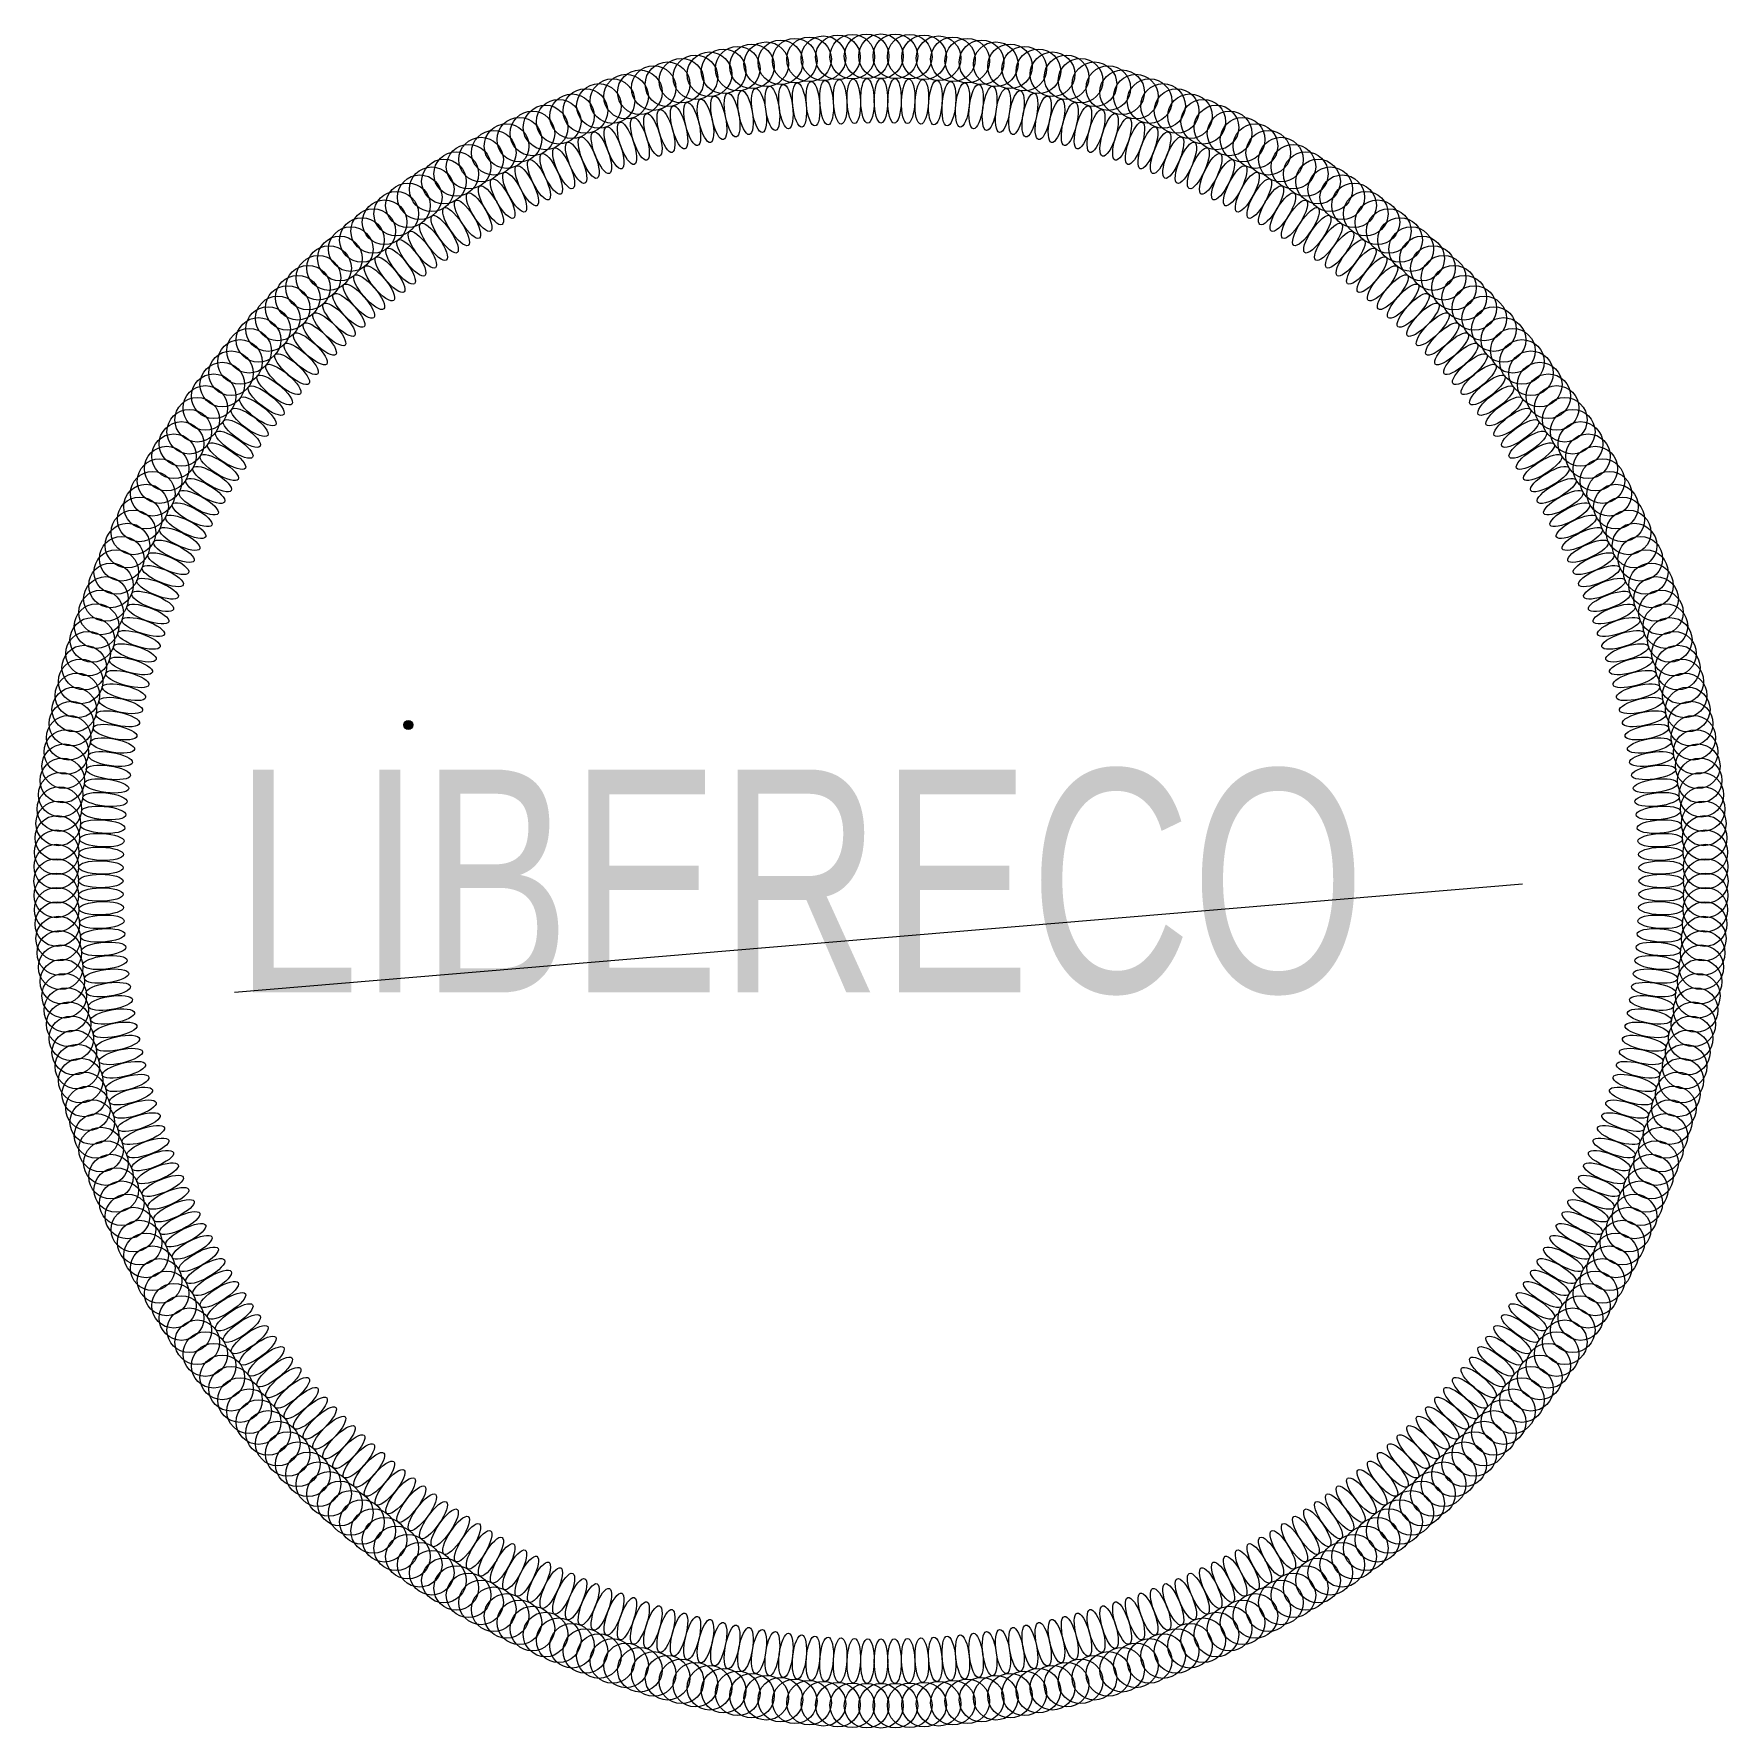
# Model space of a CAD drawing. Extents: x -90 to 670, y -330 to 430.
import ezdxf

# ---------------------------------------------------------------- set-up
doc = ezdxf.new("R2010")
doc.units = 0
doc.header["$MEASUREMENT"] = 0
doc.layers.get('0').update_dxf_attribs({"linetype": 'CONTINUOUS', "lineweight": 0})
doc.styles.get("Standard").update_dxf_attribs({"font": 'txt', "width": 0.75})

msp = doc.modelspace()

# ---------------------------------------------------------------- linework, layer by layer
for p, q in [((79, 121.73), (76, 120)), ((80, 120), (77, 121.73)), ((77, 121.73), (77, 118.27)), ((78, 120), (77, 121.73)), ((78, 120), (77.32, 121.88)), ((78, 120), (77.65, 121.97)), ((78, 120), (78, 122)), ((78, 120), (78.35, 121.97)), ((78, 120), (78.68, 121.88)), ((78, 120), (79, 121.73)), ((79, 118.27), (79, 121.73)), ((76, 120), (79, 118.27)), ((78, 120), (76, 120)), ((78, 120), (76.03, 120.35)), ((78, 120), (76.03, 119.65)), ((78, 120), (76.12, 120.68)), ((78, 120), (76.12, 119.32)), ((78, 120), (76.27, 121)), ((78, 120), (76.27, 119)), ((78, 120), (76.47, 121.29)), ((78, 120), (76.47, 118.71)), ((78, 120), (76.71, 121.53)), ((78, 120), (76.71, 118.47)), ((77, 118.27), (80, 120)), ((78, 120), (77, 118.27)), ((78, 120), (77.32, 118.12)), ((78, 120), (77.65, 118.03)), ((78, 120), (79.29, 121.53)), ((78, 120), (79.53, 121.29)), ((78, 120), (79.73, 121)), ((78, 120), (79.88, 120.68)), ((78, 120), (79.97, 120.35)), ((78, 120), (80, 120)), ((78, 120), (78, 118)), ((78, 120), (78.35, 118.03)), ((78, 120), (78.68, 118.12)), ((78, 120), (79, 118.27)), ((78, 120), (79.29, 118.47)), ((78, 120), (79.53, 118.71)), ((78, 120), (79.73, 119)), ((78, 120), (79.88, 119.32)), ((78, 120), (79.97, 119.65)), ((577.78, 48.6), (0, 0))]:
    msp.add_line(p, q)
for centre, radius in [((238.51, 416.4), 10), ((244.91, 417.24), 10), ((251.32, 417.97), 10), ((257.75, 418.59), 10), ((264.19, 419.1), 10), ((270.64, 419.49), 10), ((277.09, 419.77), 10), ((283.54, 419.94), 10), ((290, 420), 10), ((296.46, 419.94), 10), ((302.91, 419.77), 10), ((309.36, 419.49), 10), ((315.81, 419.1), 10), ((322.25, 418.59), 10), ((328.68, 417.97), 10), ((335.09, 417.24), 10), ((341.49, 416.4), 10), ((200.49, 409.01), 10), ((206.77, 410.52), 10), ((213.07, 411.91), 10), ((219.4, 413.2), 10), ((225.75, 414.38), 10), ((232.12, 415.44), 10), ((347.88, 415.44), 10), ((354.25, 414.38), 10), ((360.6, 413.2), 10), ((366.93, 411.91), 10), ((373.23, 410.52), 10), ((379.51, 409.01), 10), ((175.66, 401.89), 10), ((181.82, 403.83), 10), ((188.01, 405.67), 10), ((194.24, 407.39), 10), ((385.76, 407.39), 10), ((391.99, 405.67), 10), ((398.18, 403.83), 10), ((404.34, 401.89), 10), ((151.4, 393.06), 10), ((157.4, 395.42), 10), ((163.45, 397.69), 10), ((169.54, 399.84), 10), ((410.46, 399.84), 10), ((416.55, 397.69), 10), ((422.6, 395.42), 10), ((428.6, 393.06), 10), ((133.63, 385.33), 10), ((139.51, 388.01), 10), ((145.43, 390.59), 10), ((434.57, 390.59), 10), ((440.49, 388.01), 10), ((446.37, 385.33), 10), ((122.02, 379.67), 10), ((127.8, 382.55), 10), ((452.2, 382.55), 10), ((457.98, 379.67), 10), ((105, 370.43), 10), ((110.62, 373.61), 10), ((116.3, 376.69), 10), ((463.7, 376.69), 10), ((469.38, 373.61), 10), ((475, 370.43), 10), ((93.93, 363.78), 10), ((99.44, 367.15), 10), ((480.56, 367.15), 10), ((486.07, 363.78), 10), ((83.1, 356.74), 10), ((88.48, 360.31), 10), ((491.52, 360.31), 10), ((496.9, 356.74), 10), ((72.52, 349.34), 10), ((77.78, 353.09), 10), ((502.22, 353.09), 10), ((507.48, 349.34), 10), ((62.21, 341.56), 10), ((67.33, 345.5), 10), ((512.67, 345.5), 10), ((517.79, 341.56), 10), ((52.17, 333.44), 10), ((57.15, 337.54), 10), ((522.85, 337.54), 10), ((527.83, 333.44), 10), ((42.42, 324.96), 10), ((47.26, 329.24), 10), ((532.74, 329.24), 10), ((537.58, 324.96), 10), ((37.66, 320.6), 10), ((542.34, 320.6), 10), ((28.37, 311.63), 10), ((32.98, 316.16), 10), ((547.02, 316.16), 10), ((551.63, 311.63), 10), ((19.4, 302.34), 10), ((23.84, 307.02), 10), ((556.16, 307.02), 10), ((560.6, 302.34), 10), ((15.04, 297.58), 10), ((564.96, 297.58), 10), ((6.56, 287.83), 10), ((10.76, 292.74), 10), ((569.24, 292.74), 10), ((573.44, 287.83), 10), ((2.46, 282.85), 10), ((577.54, 282.85), 10), ((-5.5, 272.67), 10), ((-1.56, 277.79), 10), ((581.56, 277.79), 10), ((585.5, 272.67), 10), ((-9.34, 267.48), 10), ((589.34, 267.48), 10), ((-16.74, 256.9), 10), ((-13.09, 262.22), 10), ((593.09, 262.22), 10), ((596.74, 256.9), 10), ((-20.31, 251.52), 10), ((600.31, 251.52), 10), ((-23.78, 246.07), 10), ((603.78, 246.07), 10), ((-30.43, 235), 10), ((-27.15, 240.56), 10), ((607.15, 240.56), 10), ((610.43, 235), 10), ((-33.61, 229.38), 10), ((613.61, 229.38), 10), ((-36.69, 223.7), 10), ((616.69, 223.7), 10), ((-42.55, 212.2), 10), ((-39.67, 217.98), 10), ((619.67, 217.98), 10), ((622.55, 212.2), 10), ((-45.33, 206.37), 10), ((625.33, 206.37), 10), ((-48.01, 200.49), 10), ((628.01, 200.49), 10), ((-53.06, 188.6), 10), ((-50.59, 194.57), 10), ((630.59, 194.57), 10), ((633.06, 188.6), 10), ((-55.42, 182.6), 10), ((635.42, 182.6), 10), ((-57.69, 176.55), 10), ((637.69, 176.55), 10), ((-59.84, 170.46), 10), ((639.84, 170.46), 10), ((-63.83, 158.18), 10), ((-61.89, 164.34), 10), ((641.89, 164.34), 10), ((643.83, 158.18), 10), ((-65.67, 151.99), 10), ((645.67, 151.99), 10), ((-67.39, 145.76), 10), ((647.39, 145.76), 10), ((-69.01, 139.51), 10), ((649.01, 139.51), 10), ((-71.91, 126.93), 10), ((-70.52, 133.23), 10), ((650.52, 133.23), 10), ((651.91, 126.93), 10), ((-73.2, 120.6), 10), ((653.2, 120.6), 10), ((-74.38, 114.25), 10), ((78, 120), 2), ((654.38, 114.25), 10), ((-75.44, 107.88), 10), ((655.44, 107.88), 10), ((-76.4, 101.49), 10), ((656.4, 101.49), 10), ((-77.24, 95.09), 10), ((657.24, 95.09), 10), ((-78.59, 82.25), 10), ((-77.97, 88.68), 10), ((657.97, 88.68), 10), ((658.59, 82.25), 10), ((-79.1, 75.81), 10), ((659.1, 75.81), 10), ((-79.49, 69.36), 10), ((659.49, 69.36), 10), ((-79.77, 62.91), 10), ((659.77, 62.91), 10), ((-79.94, 56.46), 10), ((659.94, 56.46), 10), ((-80, 50), 10), ((-79.94, 43.54), 10), ((659.94, 43.54), 10), ((660, 50), 10), ((-79.77, 37.09), 10), ((659.77, 37.09), 10), ((-79.49, 30.64), 10), ((659.49, 30.64), 10), ((-79.1, 24.19), 10), ((659.1, 24.19), 10), ((-78.59, 17.75), 10), ((658.59, 17.75), 10), ((-77.97, 11.32), 10), ((657.97, 11.32), 10), ((-77.24, 4.91), 10), ((-76.4, -1.49), 10), ((656.4, -1.49), 10), ((657.24, 4.91), 10), ((-75.44, -7.88), 10), ((655.44, -7.88), 10), ((-74.38, -14.25), 10), ((654.38, -14.25), 10), ((-73.2, -20.6), 10), ((653.2, -20.6), 10), ((-71.91, -26.93), 10), ((651.91, -26.93), 10), ((-70.52, -33.23), 10), ((-69.01, -39.51), 10), ((649.01, -39.51), 10), ((650.52, -33.23), 10), ((-67.39, -45.76), 10), ((647.39, -45.76), 10), ((-65.67, -51.99), 10), ((645.67, -51.99), 10), ((-63.83, -58.18), 10), ((643.83, -58.18), 10), ((-61.89, -64.34), 10), ((-59.84, -70.46), 10), ((639.84, -70.46), 10), ((641.89, -64.34), 10), ((-57.69, -76.55), 10), ((637.69, -76.55), 10), ((-55.42, -82.6), 10), ((635.42, -82.6), 10), ((-53.06, -88.6), 10), ((633.06, -88.6), 10), ((-50.59, -94.57), 10), ((-48.01, -100.49), 10), ((628.01, -100.49), 10), ((630.59, -94.57), 10), ((-45.33, -106.37), 10), ((625.33, -106.37), 10), ((-42.55, -112.2), 10), ((622.55, -112.2), 10), ((-39.67, -117.98), 10), ((-36.69, -123.7), 10), ((616.69, -123.7), 10), ((619.67, -117.98), 10), ((-33.61, -129.38), 10), ((613.61, -129.38), 10), ((-30.43, -135), 10), ((610.43, -135), 10), ((-27.15, -140.56), 10), ((-23.78, -146.07), 10), ((603.78, -146.07), 10), ((607.15, -140.56), 10), ((-20.31, -151.52), 10), ((600.31, -151.52), 10), ((-16.74, -156.9), 10), ((596.74, -156.9), 10), ((-13.09, -162.22), 10), ((-9.34, -167.48), 10), ((589.34, -167.48), 10), ((593.09, -162.22), 10), ((-5.5, -172.67), 10), ((585.5, -172.67), 10), ((-1.56, -177.79), 10), ((2.46, -182.85), 10), ((577.54, -182.85), 10), ((581.56, -177.79), 10), ((6.56, -187.83), 10), ((573.44, -187.83), 10), ((10.76, -192.74), 10), ((15.04, -197.58), 10), ((564.96, -197.58), 10), ((569.24, -192.74), 10), ((19.4, -202.34), 10), ((23.84, -207.02), 10), ((556.16, -207.02), 10), ((560.6, -202.34), 10), ((28.37, -211.63), 10), ((551.63, -211.63), 10), ((32.98, -216.16), 10), ((37.66, -220.6), 10), ((542.34, -220.6), 10), ((547.02, -216.16), 10), ((42.42, -224.96), 10), ((47.26, -229.24), 10), ((532.74, -229.24), 10), ((537.58, -224.96), 10), ((52.17, -233.44), 10), ((57.15, -237.54), 10), ((522.85, -237.54), 10), ((527.83, -233.44), 10), ((62.21, -241.56), 10), ((67.33, -245.5), 10), ((512.67, -245.5), 10), ((517.79, -241.56), 10), ((72.52, -249.34), 10), ((77.78, -253.09), 10), ((502.22, -253.09), 10), ((507.48, -249.34), 10), ((83.1, -256.74), 10), ((88.48, -260.31), 10), ((491.52, -260.31), 10), ((496.9, -256.74), 10), ((93.93, -263.78), 10), ((99.44, -267.15), 10), ((480.56, -267.15), 10), ((486.07, -263.78), 10), ((105, -270.43), 10), ((110.62, -273.61), 10), ((469.38, -273.61), 10), ((475, -270.43), 10), ((116.3, -276.69), 10), ((122.02, -279.67), 10), ((127.8, -282.55), 10), ((452.2, -282.55), 10), ((457.98, -279.67), 10), ((463.7, -276.69), 10), ((133.63, -285.33), 10), ((139.51, -288.01), 10), ((145.43, -290.59), 10), ((434.57, -290.59), 10), ((440.49, -288.01), 10), ((446.37, -285.33), 10), ((151.4, -293.06), 10), ((157.4, -295.42), 10), ((163.45, -297.69), 10), ((416.55, -297.69), 10), ((422.6, -295.42), 10), ((428.6, -293.06), 10), ((169.54, -299.84), 10), ((175.66, -301.89), 10), ((181.82, -303.83), 10), ((188.01, -305.67), 10), ((391.99, -305.67), 10), ((398.18, -303.83), 10), ((404.34, -301.89), 10), ((410.46, -299.84), 10), ((194.24, -307.39), 10), ((200.49, -309.01), 10), ((206.77, -310.52), 10), ((213.07, -311.91), 10), ((219.4, -313.2), 10), ((360.6, -313.2), 10), ((366.93, -311.91), 10), ((373.23, -310.52), 10), ((379.51, -309.01), 10), ((385.76, -307.39), 10), ((225.75, -314.38), 10), ((232.12, -315.44), 10), ((238.51, -316.4), 10), ((244.91, -317.24), 10), ((251.32, -317.97), 10), ((257.75, -318.59), 10), ((264.19, -319.1), 10), ((270.64, -319.49), 10), ((277.09, -319.77), 10), ((283.54, -319.94), 10), ((290, -320), 10), ((296.46, -319.94), 10), ((302.91, -319.77), 10), ((309.36, -319.49), 10), ((315.81, -319.1), 10), ((322.25, -318.59), 10), ((328.68, -317.97), 10), ((335.09, -317.24), 10), ((341.49, -316.4), 10), ((347.88, -315.44), 10), ((354.25, -314.38), 10)]:
    msp.add_circle(centre, radius)
for centre, major_axis in [((223.22, 393.57), (-1.91, 9.82)), ((229.22, 394.68), (-1.74, 9.85)), ((235.25, 395.69), (-1.56, 9.88)), ((241.29, 396.59), (-1.39, 9.9)), ((247.35, 397.39), (-1.22, 9.93)), ((253.42, 398.08), (-1.05, 9.95)), ((259.5, 398.67), (-0.87, 9.96)), ((265.59, 399.15), (-0.7, 9.98)), ((271.68, 399.52), (-0.52, 9.99)), ((277.79, 399.79), (-0.35, 9.99)), ((283.89, 399.95), (-0.17, 10)), ((290, 400), (0, 10)), ((296.11, 399.95), (0.17, 10)), ((302.21, 399.79), (0.35, 9.99)), ((308.32, 399.52), (0.52, 9.99)), ((314.41, 399.15), (0.7, 9.98)), ((320.5, 398.67), (0.87, 9.96)), ((326.58, 398.08), (1.05, 9.95)), ((332.65, 397.39), (1.22, 9.93)), ((338.71, 396.59), (1.39, 9.9)), ((344.75, 395.69), (1.56, 9.88)), ((350.78, 394.68), (1.74, 9.85)), ((356.78, 393.57), (1.91, 9.82)), ((193.53, 386.44), (-2.76, 9.61)), ((199.41, 388.07), (-2.59, 9.66)), ((205.33, 389.6), (-2.42, 9.7)), ((211.27, 391.03), (-2.25, 9.74)), ((217.23, 392.35), (-2.08, 9.78)), ((362.77, 392.35), (2.08, 9.78)), ((368.73, 391.03), (2.25, 9.74)), ((374.67, 389.6), (2.42, 9.7)), ((380.59, 388.07), (2.59, 9.66)), ((386.47, 386.44), (2.76, 9.61)), ((170.29, 378.89), (-3.42, 9.4)), ((176.05, 380.93), (-3.26, 9.46)), ((181.84, 382.87), (-3.09, 9.51)), ((187.67, 384.71), (-2.92, 9.56)), ((392.33, 384.71), (2.92, 9.56)), ((398.16, 382.87), (3.09, 9.51)), ((403.95, 380.93), (3.26, 9.46)), ((409.71, 378.89), (3.42, 9.4)), ((153.24, 372.18), (-3.91, 9.21)), ((158.89, 374.51), (-3.75, 9.27)), ((164.57, 376.75), (-3.58, 9.34)), ((415.43, 376.75), (3.58, 9.34)), ((421.11, 374.51), (3.75, 9.27)), ((426.76, 372.18), (3.91, 9.21)), ((136.57, 364.58), (-4.38, 8.99)), ((142.08, 367.21), (-4.23, 9.06)), ((147.64, 369.74), (-4.07, 9.14)), ((432.36, 369.74), (4.07, 9.14)), ((437.92, 367.21), (4.23, 9.06)), ((443.43, 364.58), (4.38, 8.99)), ((120.32, 356.12), (-4.85, 8.75)), ((125.68, 359.03), (-4.69, 8.83)), ((131.1, 361.85), (-4.54, 8.91)), ((448.9, 361.85), (4.54, 8.91)), ((454.32, 359.03), (4.69, 8.83)), ((459.68, 356.12), (4.85, 8.75)), ((109.74, 350.01), (-5.15, 8.57)), ((115, 353.11), (-5, 8.66)), ((465, 353.11), (5, 8.66)), ((470.26, 350.01), (5.15, 8.57)), ((99.38, 343.53), (-5.45, 8.39)), ((104.53, 346.82), (-5.3, 8.48)), ((475.47, 346.82), (5.3, 8.48)), ((480.62, 343.53), (5.45, 8.39)), ((84.28, 333.16), (-5.88, 8.09)), ((89.25, 336.7), (-5.74, 8.19)), ((94.28, 340.16), (-5.59, 8.29)), ((485.72, 340.16), (5.59, 8.29)), ((490.75, 336.7), (5.74, 8.19)), ((495.72, 333.16), (5.88, 8.09)), ((74.52, 325.8), (-6.16, 7.88)), ((79.36, 329.52), (-6.02, 7.99)), ((500.64, 329.52), (6.02, 7.99)), ((505.48, 325.8), (6.16, 7.88)), ((65.02, 318.12), (-6.43, 7.66)), ((69.74, 322), (-6.29, 7.77)), ((510.26, 322), (6.29, 7.77)), ((514.98, 318.12), (6.43, 7.66)), ((60.38, 314.15), (-6.56, 7.55)), ((519.62, 314.15), (6.56, 7.55)), ((51.3, 305.97), (-6.82, 7.31)), ((55.8, 310.1), (-6.69, 7.43)), ((524.2, 310.1), (6.69, 7.43)), ((528.7, 305.97), (6.82, 7.31)), ((42.51, 297.49), (-7.07, 7.07)), ((46.87, 301.77), (-6.95, 7.19)), ((533.13, 301.77), (6.95, 7.19)), ((537.49, 297.49), (7.07, 7.07)), ((34.03, 288.7), (-7.31, 6.82)), ((38.23, 293.13), (-7.19, 6.95)), ((541.77, 293.13), (7.19, 6.95)), ((545.97, 288.7), (7.31, 6.82)), ((29.9, 284.2), (-7.43, 6.69)), ((550.1, 284.2), (7.43, 6.69)), ((21.88, 274.98), (-7.66, 6.43)), ((25.85, 279.62), (-7.55, 6.56)), ((554.15, 279.62), (7.55, 6.56)), ((558.12, 274.98), (7.66, 6.43)), ((18, 270.26), (-7.77, 6.29)), ((562, 270.26), (7.77, 6.29)), ((10.48, 260.64), (-7.99, 6.02)), ((14.2, 265.48), (-7.88, 6.16)), ((565.8, 265.48), (7.88, 6.16)), ((569.52, 260.64), (7.99, 6.02)), ((6.84, 255.72), (-8.09, 5.88)), ((573.16, 255.72), (8.09, 5.88)), ((-0.16, 245.72), (-8.29, 5.59)), ((3.3, 250.75), (-8.19, 5.74)), ((576.7, 250.75), (8.19, 5.74)), ((580.16, 245.72), (8.29, 5.59)), ((-3.53, 240.62), (-8.39, 5.45)), ((583.53, 240.62), (8.39, 5.45)), ((-10.01, 230.26), (-8.57, 5.15)), ((-6.82, 235.47), (-8.48, 5.3)), ((586.82, 235.47), (8.48, 5.3)), ((590.01, 230.26), (8.57, 5.15)), ((-13.11, 225), (-8.66, 5)), ((593.11, 225), (8.66, 5)), ((-19.03, 214.32), (-8.83, 4.69)), ((-16.12, 219.68), (-8.75, 4.85)), ((596.12, 219.68), (8.75, 4.85)), ((599.03, 214.32), (8.83, 4.69)), ((-21.85, 208.9), (-8.91, 4.54)), ((601.85, 208.9), (8.91, 4.54)), ((-24.58, 203.43), (-8.99, 4.38)), ((604.58, 203.43), (8.99, 4.38)), ((-29.74, 192.36), (-9.14, 4.07)), ((-27.21, 197.92), (-9.06, 4.23)), ((607.21, 197.92), (9.06, 4.23)), ((609.74, 192.36), (9.14, 4.07)), ((-32.18, 186.76), (-9.21, 3.91)), ((612.18, 186.76), (9.21, 3.91)), ((-34.51, 181.11), (-9.27, 3.75)), ((614.51, 181.11), (9.27, 3.75)), ((-36.75, 175.43), (-9.34, 3.58)), ((616.75, 175.43), (9.34, 3.58)), ((-40.93, 163.95), (-9.46, 3.26)), ((-38.89, 169.71), (-9.4, 3.42)), ((618.89, 169.71), (9.4, 3.42)), ((620.93, 163.95), (9.46, 3.26)), ((-42.87, 158.16), (-9.51, 3.09)), ((622.87, 158.16), (9.51, 3.09)), ((-44.71, 152.33), (-9.56, 2.92)), ((624.71, 152.33), (9.56, 2.92)), ((-48.07, 140.59), (-9.66, 2.59)), ((-46.44, 146.47), (-9.61, 2.76)), ((626.44, 146.47), (9.61, 2.76)), ((628.07, 140.59), (9.66, 2.59)), ((-49.6, 134.67), (-9.7, 2.42)), ((629.6, 134.67), (9.7, 2.42)), ((-51.03, 128.73), (-9.74, 2.25)), ((631.03, 128.73), (9.74, 2.25)), ((-52.35, 122.77), (-9.78, 2.08)), ((632.35, 122.77), (9.78, 2.08)), ((-54.68, 110.78), (-9.85, 1.74)), ((-53.57, 116.78), (-9.82, 1.91)), ((633.57, 116.78), (9.82, 1.91)), ((634.68, 110.78), (9.85, 1.74)), ((-55.69, 104.75), (-9.88, 1.56)), ((635.69, 104.75), (9.88, 1.56)), ((-56.59, 98.71), (-9.9, 1.39)), ((636.59, 98.71), (9.9, 1.39)), ((-57.39, 92.65), (-9.93, 1.22)), ((637.39, 92.65), (9.93, 1.22)), ((-58.67, 80.5), (-9.96, 0.87)), ((-58.08, 86.58), (-9.95, 1.05)), ((638.08, 86.58), (9.95, 1.05)), ((638.67, 80.5), (9.96, 0.87)), ((-59.15, 74.41), (-9.98, 0.7)), ((639.15, 74.41), (9.98, 0.7)), ((-59.52, 68.32), (-9.99, 0.52)), ((639.52, 68.32), (9.99, 0.52)), ((-59.79, 62.21), (-9.99, 0.35)), ((639.79, 62.21), (9.99, 0.35)), ((-59.95, 56.11), (-10, 0.17)), ((639.95, 56.11), (10, 0.17)), ((-60, 50), (-10, 0)), ((-59.95, 43.89), (-10, -0.17)), ((639.95, 43.89), (10, -0.17)), ((640, 50), (10, 0)), ((-59.79, 37.79), (-9.99, -0.35)), ((639.79, 37.79), (9.99, -0.35)), ((-59.52, 31.68), (-9.99, -0.52)), ((639.52, 31.68), (9.99, -0.52)), ((-59.15, 25.59), (-9.98, -0.7)), ((-58.67, 19.5), (-9.96, -0.87)), ((638.67, 19.5), (9.96, -0.87)), ((639.15, 25.59), (9.98, -0.7)), ((-58.08, 13.42), (-9.95, -1.05)), ((638.08, 13.42), (9.95, -1.05)), ((-57.39, 7.35), (-9.93, -1.22)), ((637.39, 7.35), (9.93, -1.22)), ((-56.59, 1.29), (-9.9, -1.39)), ((636.59, 1.29), (9.9, -1.39)), ((-55.69, -4.75), (-9.88, -1.56)), ((-54.68, -10.78), (-9.85, -1.74)), ((634.68, -10.78), (9.85, -1.74)), ((635.69, -4.75), (9.88, -1.56)), ((-53.57, -16.78), (-9.82, -1.91)), ((633.57, -16.78), (9.82, -1.91)), ((-52.35, -22.77), (-9.78, -2.08)), ((632.35, -22.77), (9.78, -2.08)), ((-51.03, -28.73), (-9.74, -2.25)), ((631.03, -28.73), (9.74, -2.25)), ((-49.6, -34.67), (-9.7, -2.42)), ((-48.07, -40.59), (-9.66, -2.59)), ((628.07, -40.59), (9.66, -2.59)), ((629.6, -34.67), (9.7, -2.42)), ((-46.44, -46.47), (-9.61, -2.76)), ((626.44, -46.47), (9.61, -2.76)), ((-44.71, -52.33), (-9.56, -2.92)), ((624.71, -52.33), (9.56, -2.92)), ((-42.87, -58.16), (-9.51, -3.09)), ((-40.93, -63.95), (-9.46, -3.26)), ((620.93, -63.95), (9.46, -3.26)), ((622.87, -58.16), (9.51, -3.09)), ((-38.89, -69.71), (-9.4, -3.42)), ((618.89, -69.71), (9.4, -3.42)), ((-36.75, -75.43), (-9.34, -3.58)), ((-34.51, -81.11), (-9.27, -3.75)), ((614.51, -81.11), (9.27, -3.75)), ((616.75, -75.43), (9.34, -3.58)), ((-32.18, -86.76), (-9.21, -3.91)), ((612.18, -86.76), (9.21, -3.91)), ((-29.74, -92.36), (-9.14, -4.07)), ((609.74, -92.36), (9.14, -4.07)), ((-27.21, -97.92), (-9.06, -4.23)), ((-24.58, -103.43), (-8.99, -4.38)), ((604.58, -103.43), (8.99, -4.38)), ((607.21, -97.92), (9.06, -4.23)), ((-21.85, -108.9), (-8.91, -4.54)), ((601.85, -108.9), (8.91, -4.54)), ((-19.03, -114.32), (-8.83, -4.69)), ((-16.12, -119.68), (-8.75, -4.85)), ((596.12, -119.68), (8.75, -4.85)), ((599.03, -114.32), (8.83, -4.69)), ((-13.11, -125), (-8.66, -5)), ((593.11, -125), (8.66, -5)), ((-10.01, -130.26), (-8.57, -5.15)), ((-6.82, -135.47), (-8.48, -5.3)), ((586.82, -135.47), (8.48, -5.3)), ((590.01, -130.26), (8.57, -5.15)), ((-3.53, -140.62), (-8.39, -5.45)), ((583.53, -140.62), (8.39, -5.45)), ((-0.16, -145.72), (-8.29, -5.59)), ((3.3, -150.75), (-8.19, -5.74)), ((576.7, -150.75), (8.19, -5.74)), ((580.16, -145.72), (8.29, -5.59)), ((6.84, -155.72), (-8.09, -5.88)), ((573.16, -155.72), (8.09, -5.88)), ((10.48, -160.64), (-7.99, -6.02)), ((14.2, -165.48), (-7.88, -6.16)), ((565.8, -165.48), (7.88, -6.16)), ((569.52, -160.64), (7.99, -6.02)), ((18, -170.26), (-7.77, -6.29)), ((562, -170.26), (7.77, -6.29)), ((21.88, -174.98), (-7.66, -6.43)), ((25.85, -179.62), (-7.55, -6.56)), ((554.15, -179.62), (7.55, -6.56)), ((558.12, -174.98), (7.66, -6.43)), ((29.9, -184.2), (-7.43, -6.69)), ((34.03, -188.7), (-7.31, -6.82)), ((545.97, -188.7), (7.31, -6.82)), ((550.1, -184.2), (7.43, -6.69)), ((38.23, -193.13), (-7.19, -6.95)), ((42.51, -197.49), (-7.07, -7.07)), ((537.49, -197.49), (7.07, -7.07)), ((541.77, -193.13), (7.19, -6.95)), ((46.87, -201.77), (-6.95, -7.19)), ((51.3, -205.97), (-6.82, -7.31)), ((528.7, -205.97), (6.82, -7.31)), ((533.13, -201.77), (6.95, -7.19)), ((55.8, -210.1), (-6.69, -7.43)), ((524.2, -210.1), (6.69, -7.43)), ((60.38, -214.15), (-6.56, -7.55)), ((65.02, -218.12), (-6.43, -7.66)), ((514.98, -218.12), (6.43, -7.66)), ((519.62, -214.15), (6.56, -7.55)), ((69.74, -222), (-6.29, -7.77)), ((74.52, -225.8), (-6.16, -7.88)), ((505.48, -225.8), (6.16, -7.88)), ((510.26, -222), (6.29, -7.77)), ((79.36, -229.52), (-6.02, -7.99)), ((84.28, -233.16), (-5.88, -8.09)), ((89.25, -236.7), (-5.74, -8.19)), ((490.75, -236.7), (5.74, -8.19)), ((495.72, -233.16), (5.88, -8.09)), ((500.64, -229.52), (6.02, -7.99)), ((94.28, -240.16), (-5.59, -8.29)), ((99.38, -243.53), (-5.45, -8.39)), ((480.62, -243.53), (5.45, -8.39)), ((485.72, -240.16), (5.59, -8.29)), ((104.53, -246.82), (-5.3, -8.48)), ((109.74, -250.01), (-5.15, -8.57)), ((470.26, -250.01), (5.15, -8.57)), ((475.47, -246.82), (5.3, -8.48)), ((115, -253.11), (-5, -8.66)), ((120.32, -256.12), (-4.85, -8.75)), ((125.68, -259.03), (-4.69, -8.83)), ((454.32, -259.03), (4.69, -8.83)), ((459.68, -256.12), (4.85, -8.75)), ((465, -253.11), (5, -8.66)), ((131.1, -261.85), (-4.54, -8.91)), ((136.57, -264.58), (-4.38, -8.99)), ((142.08, -267.21), (-4.23, -9.06)), ((437.92, -267.21), (4.23, -9.06)), ((443.43, -264.58), (4.38, -8.99)), ((448.9, -261.85), (4.54, -8.91)), ((147.64, -269.74), (-4.07, -9.14)), ((153.24, -272.18), (-3.91, -9.21)), ((158.89, -274.51), (-3.75, -9.27)), ((421.11, -274.51), (3.75, -9.27)), ((426.76, -272.18), (3.91, -9.21)), ((432.36, -269.74), (4.07, -9.14)), ((164.57, -276.75), (-3.58, -9.34)), ((170.29, -278.89), (-3.42, -9.4)), ((176.05, -280.93), (-3.26, -9.46)), ((181.84, -282.87), (-3.09, -9.51)), ((398.16, -282.87), (3.09, -9.51)), ((403.95, -280.93), (3.26, -9.46)), ((409.71, -278.89), (3.42, -9.4)), ((415.43, -276.75), (3.58, -9.34)), ((187.67, -284.71), (-2.92, -9.56)), ((193.53, -286.44), (-2.76, -9.61)), ((199.41, -288.07), (-2.59, -9.66)), ((205.33, -289.6), (-2.42, -9.7)), ((211.27, -291.03), (-2.25, -9.74)), ((368.73, -291.03), (2.25, -9.74)), ((374.67, -289.6), (2.42, -9.7)), ((380.59, -288.07), (2.59, -9.66)), ((386.47, -286.44), (2.76, -9.61)), ((392.33, -284.71), (2.92, -9.56)), ((217.23, -292.35), (-2.08, -9.78)), ((223.22, -293.57), (-1.91, -9.82)), ((229.22, -294.68), (-1.74, -9.85)), ((235.25, -295.69), (-1.56, -9.88)), ((241.29, -296.59), (-1.39, -9.9)), ((247.35, -297.39), (-1.22, -9.93)), ((253.42, -298.08), (-1.05, -9.95)), ((259.5, -298.67), (-0.87, -9.96)), ((320.5, -298.67), (0.87, -9.96)), ((326.58, -298.08), (1.05, -9.95)), ((332.65, -297.39), (1.22, -9.93)), ((338.71, -296.59), (1.39, -9.9)), ((344.75, -295.69), (1.56, -9.88)), ((350.78, -294.68), (1.74, -9.85)), ((356.78, -293.57), (1.91, -9.82)), ((362.77, -292.35), (2.08, -9.78)), ((265.59, -299.15), (-0.7, -9.98)), ((271.68, -299.52), (-0.52, -9.99)), ((277.79, -299.79), (-0.35, -9.99)), ((283.89, -299.95), (-0.17, -10)), ((290, -300), (0, -10)), ((296.11, -299.95), (0.17, -10)), ((302.21, -299.79), (0.35, -9.99)), ((308.32, -299.52), (0.52, -9.99)), ((314.41, -299.15), (0.7, -9.98))]:
    msp.add_ellipse(centre, major_axis=major_axis, ratio=0.3)

# ---------------------------------------------------------------- texts
at = {"insert": (0, 100), "char_height": 100, "width": 100, "attachment_point": 1}
msp.add_mtext('LIBERECO', dxfattribs=at)

doc.saveas('drawing.dxf')
